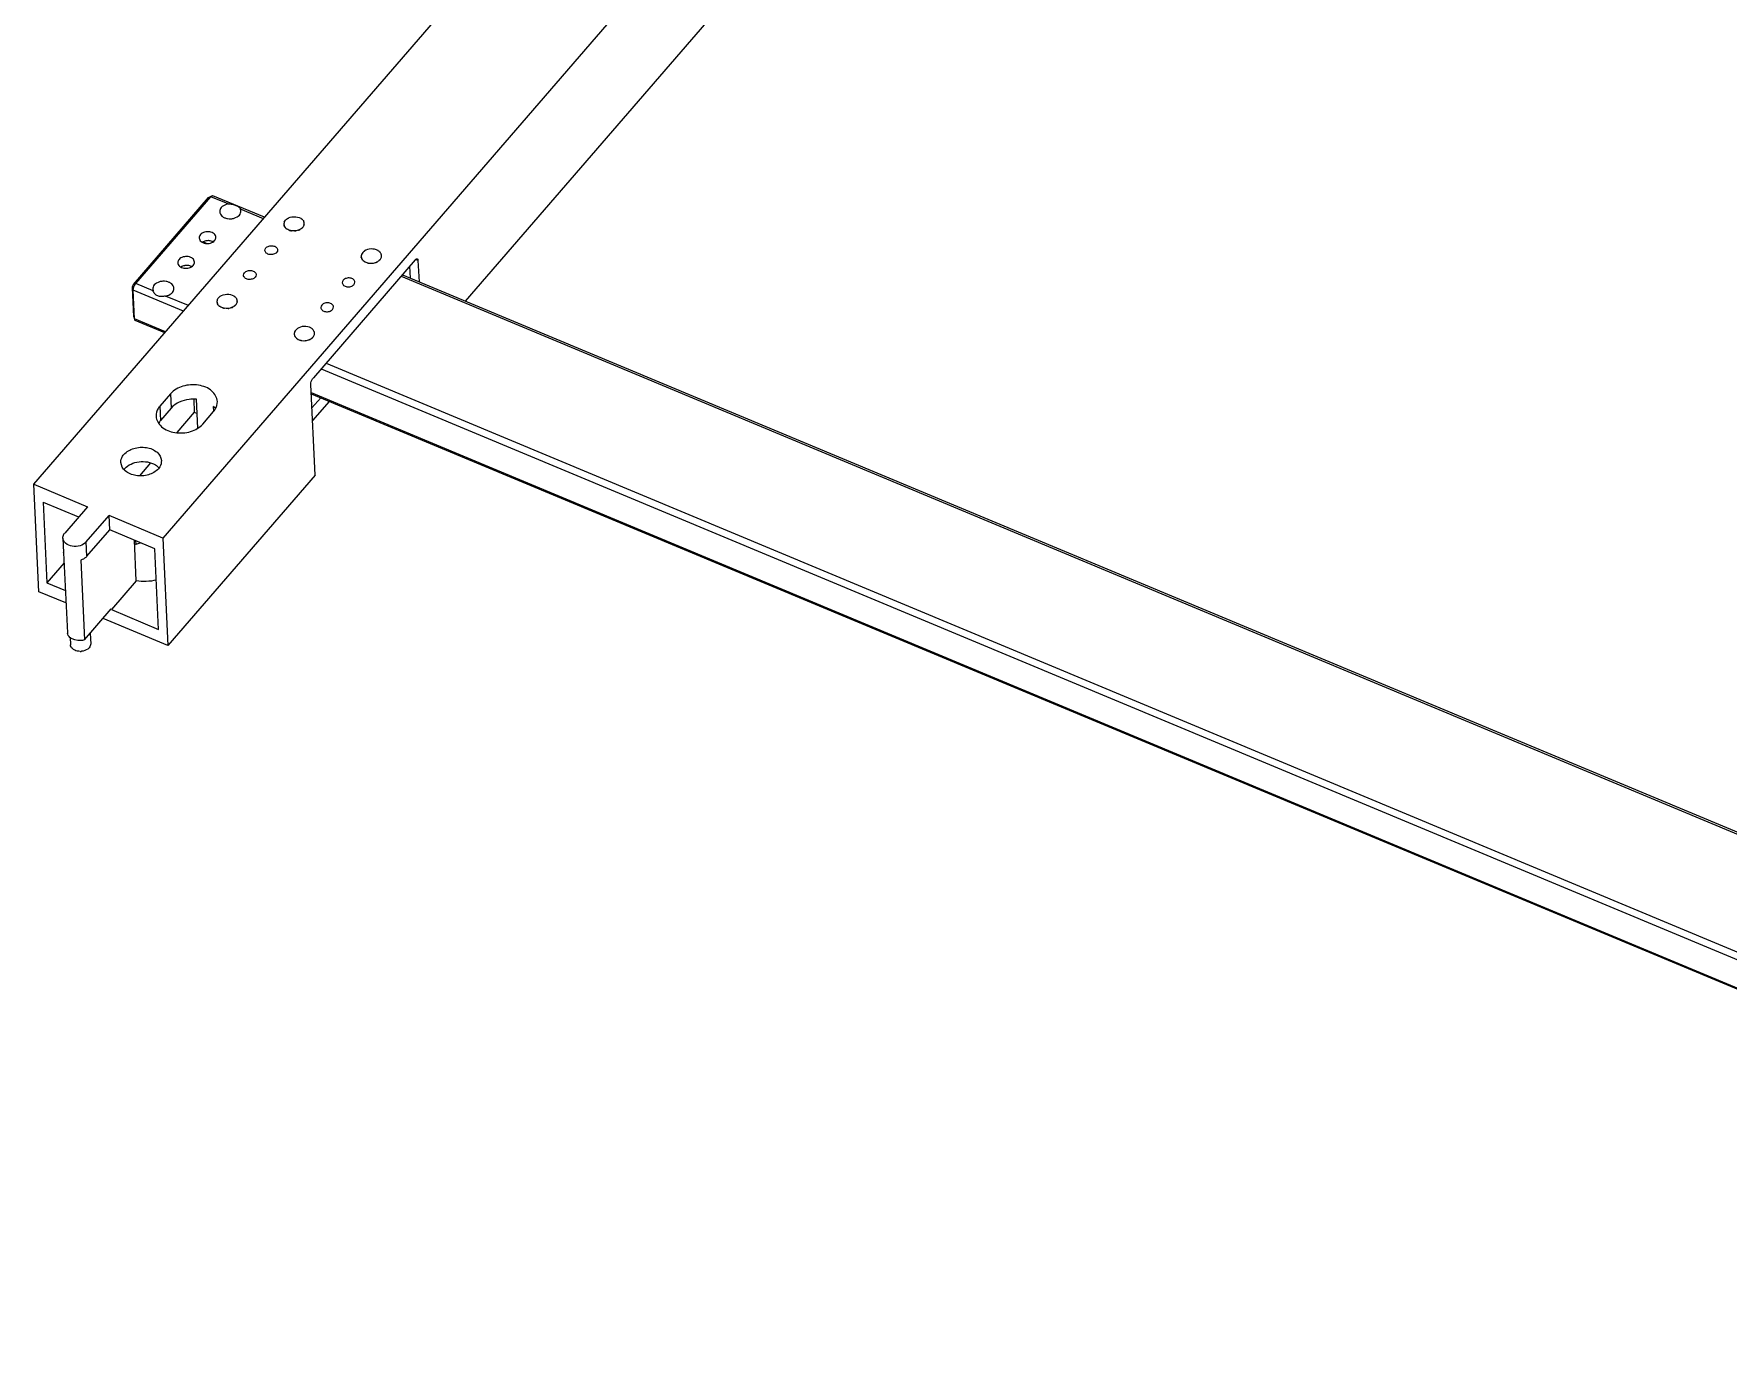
# Model space of a CAD drawing. Header units: millimetres. Extents: x 562 to 17351, y 2396 to 6995.
# Drawn here: x 6132 to 6299.3, y 3020.5 to 3150.4 of the extents above; entities that cross this region are included whole.
import ezdxf

# ---------------------------------------------------------------- set-up
doc = ezdxf.new("R2010")
doc.units = ezdxf.units.MM
doc.layers.add('02___PRT_ALL_AXES', color=7, linetype='Continuous')

msp = doc.modelspace()

# ---------------------------------------------------------------- linework, layer by layer
at = {"color": 7, "linetype": 'Continuous'}
for p, q in [((6132.0294, 3105.9349), (6309.911, 3311.7379)), ((6322.6303, 3306.428), (6144.7487, 3100.6249)), ((6174.6387, 3124.0197), (6296.6804, 3265.2179)), ((6141.8798, 3125.6663), (6149.286, 3134.2351)), ((6142.0835, 3125.7546), (6149.4897, 3134.3234)), ((6149.286, 3134.2351), (6149.4897, 3134.3234)), ((6149.3423, 3134.283), (6149.6022, 3134.4191)), ((6151.1984, 3133.61), (6149.4897, 3134.3234)), ((6154.814, 3132.2959), (6149.699, 3134.4312)), ((6156.6947, 3131.5876), (6156.7193, 3131.5939)), ((6156.72, 3131.5844), (6156.6947, 3131.5876)), ((6156.698, 3131.5562), (6156.7223, 3131.5632)), ((6156.7236, 3131.5538), (6156.698, 3131.5562)), ((6158.7346, 3131.5865), (6158.7089, 3131.5833)), ((6158.7105, 3131.5928), (6158.7346, 3131.5865)), ((6158.739, 3131.618), (6158.7135, 3131.6141)), ((6158.7146, 3131.6236), (6158.739, 3131.618)), ((6158.7415, 3131.6497), (6158.7163, 3131.6449)), ((6158.7167, 3131.6544), (6158.7415, 3131.6497)), ((6158.717, 3131.6852), (6158.7421, 3131.6813)), ((6158.7421, 3131.6813), (6158.7171, 3131.6758)), ((6149.2477, 3129.989), (6149.1339, 3129.9836)), ((6156.7033, 3131.5249), (6156.7271, 3131.5326)), ((6156.729, 3131.5233), (6156.7033, 3131.5249)), ((6156.7105, 3131.4939), (6156.7339, 3131.5023)), ((6156.7363, 3131.4931), (6156.7105, 3131.4939)), ((6156.7197, 3131.4632), (6156.7425, 3131.4723)), ((6156.7455, 3131.4632), (6156.7197, 3131.4632)), ((6156.7307, 3131.4328), (6156.753, 3131.4426)), ((6156.7566, 3131.4336), (6156.7307, 3131.4328)), ((6156.7436, 3131.4029), (6156.7653, 3131.4134)), ((6156.7695, 3131.4044), (6156.7436, 3131.4029)), ((6156.7584, 3131.3734), (6156.7794, 3131.3845)), ((6156.7841, 3131.3758), (6156.7584, 3131.3734)), ((6156.775, 3131.3444), (6156.7954, 3131.3562)), ((6156.8006, 3131.3476), (6156.775, 3131.3444)), ((6156.7934, 3131.3161), (6156.813, 3131.3284)), ((6156.8188, 3131.32), (6156.7934, 3131.3161)), ((6156.9392, 3131.161), (6156.9538, 3131.1764)), ((6156.9625, 3131.1694), (6156.9392, 3131.161)), ((6156.969, 3131.1381), (6156.9827, 3131.154)), ((6156.9918, 3131.1473), (6156.969, 3131.1381)), ((6157.0002, 3131.1163), (6157.0129, 3131.1325)), ((6157.0225, 3131.1261), (6157.0002, 3131.1163)), ((6157.3764, 3130.9592), (6157.3784, 3130.9775)), ((6157.3911, 3130.9746), (6157.3764, 3130.9592)), ((6157.4189, 3130.9503), (6157.4197, 3130.9686)), ((6157.8166, 3130.9316), (6157.8075, 3130.9485)), ((6157.8208, 3130.9498), (6157.8166, 3130.9316)), ((6157.861, 3130.9364), (6157.8508, 3130.953)), ((6157.8641, 3130.9546), (6157.861, 3130.9364)), ((6158.2382, 3131.0387), (6158.2198, 3131.0511)), ((6158.2313, 3131.0562), (6158.2382, 3131.0387)), ((6158.2762, 3131.0562), (6158.257, 3131.068)), ((6158.2682, 3131.0734), (6158.2762, 3131.0562)), ((6158.5455, 3131.2739), (6158.5623, 3131.2603)), ((6158.5868, 3131.2874), (6158.5621, 3131.2921)), ((6158.5692, 3131.3003), (6158.5868, 3131.2874)), ((6149.0808, 3129.7088), (6148.7253, 3129.8572)), ((6164.3263, 3128.4016), (6164.3509, 3128.4079)), ((6164.3516, 3128.3985), (6164.3263, 3128.4016)), ((6164.3296, 3128.3702), (6164.3539, 3128.3772)), ((6164.3552, 3128.3678), (6164.3296, 3128.3702)), ((6164.3349, 3128.339), (6164.3587, 3128.3467)), ((6164.3606, 3128.3373), (6164.3349, 3128.339)), ((6164.3421, 3128.3079), (6164.3655, 3128.3164)), ((6164.3679, 3128.3071), (6164.3421, 3128.3079)), ((6164.3513, 3128.2772), (6164.3741, 3128.2864)), ((6164.3771, 3128.2772), (6164.3513, 3128.2772)), ((6164.3623, 3128.2469), (6164.3846, 3128.2567)), ((6164.3882, 3128.2476), (6164.3623, 3128.2469)), ((6164.3752, 3128.2169), (6164.3969, 3128.2274)), ((6164.4011, 3128.2185), (6164.3752, 3128.2169)), ((6164.39, 3128.1874), (6164.411, 3128.1986)), ((6166.3661, 3128.4005), (6166.3405, 3128.3974)), ((6166.3421, 3128.4068), (6166.3661, 3128.4005)), ((6166.3706, 3128.4321), (6166.3451, 3128.4281)), ((6166.3462, 3128.4376), (6166.3706, 3128.4321)), ((6166.3731, 3128.4637), (6166.3479, 3128.459)), ((6166.3483, 3128.4685), (6166.3731, 3128.4637)), ((6166.3486, 3128.4993), (6166.3736, 3128.4953)), ((6166.3736, 3128.4953), (6166.3487, 3128.4898)), ((6147.1316, 3127.5408), (6147.0179, 3127.5354)), ((6169.6742, 3128.0832), (6159.6229, 3116.4542)), ((6164.4157, 3128.1898), (6164.39, 3128.1874)), ((6164.4066, 3128.1585), (6164.427, 3128.1702)), ((6164.4322, 3128.1616), (6164.4066, 3128.1585)), ((6164.4249, 3128.1301), (6164.4446, 3128.1425)), ((6164.4504, 3128.1341), (6164.4249, 3128.1301)), ((6164.5708, 3127.975), (6164.5854, 3127.9905)), ((6164.5941, 3127.9835), (6164.5708, 3127.975)), ((6164.6005, 3127.9522), (6164.6143, 3127.968)), ((6164.6234, 3127.9613), (6164.6005, 3127.9522)), ((6164.6318, 3127.9303), (6164.6445, 3127.9465)), ((6164.6541, 3127.9401), (6164.6318, 3127.9303)), ((6165.008, 3127.7732), (6165.01, 3127.7915)), ((6165.0226, 3127.7887), (6165.008, 3127.7732)), ((6165.0505, 3127.7644), (6165.0513, 3127.7827)), ((6165.4482, 3127.7457), (6165.4391, 3127.7626)), ((6165.4524, 3127.7638), (6165.4482, 3127.7457)), ((6165.4926, 3127.7504), (6165.4824, 3127.7671)), ((6165.4957, 3127.7687), (6165.4926, 3127.7504)), ((6165.8698, 3127.8527), (6165.8514, 3127.8651)), ((6165.8629, 3127.8702), (6165.8698, 3127.8527)), ((6165.9078, 3127.8703), (6165.8886, 3127.8821)), ((6165.8998, 3127.8875), (6165.9078, 3127.8703)), ((6166.1771, 3128.0879), (6166.1939, 3128.0744)), ((6166.2184, 3128.1014), (6166.1937, 3128.1062)), ((6166.2007, 3128.1144), (6166.2184, 3128.1014)), ((6168.4096, 3126.6201), (6395.2091, 3031.9383)), ((6169.2067, 3126.2873), (6169.1505, 3127.4773)), ((6169.9554, 3128.0356), (6169.699, 3128.1427)), ((6169.9554, 3128.0356), (6170.0547, 3125.9333)), ((6141.8895, 3122.5079), (6141.7559, 3125.3365)), ((6141.7559, 3125.3365), (6141.8357, 3125.095)), ((6141.9692, 3122.2664), (6141.8357, 3125.095)), ((6146.7991, 3123.0229), (6141.8357, 3125.095)), ((6141.8798, 3125.6663), (6142.0835, 3125.7546)), ((6143.7922, 3125.0413), (6142.0835, 3125.7546)), ((6150.082, 3123.9369), (6150.1066, 3123.9432)), ((6150.1073, 3123.9337), (6150.082, 3123.9369)), ((6150.0853, 3123.9055), (6150.1096, 3123.9125)), ((6150.1109, 3123.9031), (6150.0853, 3123.9055)), ((6150.0906, 3123.8742), (6150.1144, 3123.882)), ((6150.1163, 3123.8726), (6150.0906, 3123.8742)), ((6150.0978, 3123.8432), (6150.1212, 3123.8517)), ((6150.1236, 3123.8424), (6150.0978, 3123.8432)), ((6150.107, 3123.8125), (6150.1298, 3123.8217)), ((6150.1328, 3123.8125), (6150.107, 3123.8125)), ((6150.118, 3123.7821), (6150.1403, 3123.792)), ((6150.1439, 3123.7829), (6150.118, 3123.7821)), ((6150.1309, 3123.7522), (6150.1526, 3123.7627)), ((6150.1568, 3123.7538), (6150.1309, 3123.7522)), ((6150.1457, 3123.7227), (6150.1667, 3123.7339)), ((6150.1714, 3123.7251), (6150.1457, 3123.7227)), ((6150.1623, 3123.6938), (6150.1827, 3123.7055)), ((6150.1879, 3123.6969), (6150.1623, 3123.6938)), ((6150.1807, 3123.6654), (6150.2003, 3123.6778)), ((6150.2061, 3123.6693), (6150.1807, 3123.6654)), ((6150.3265, 3123.5103), (6150.3411, 3123.5258)), ((6150.3498, 3123.5188), (6150.3265, 3123.5103)), ((6150.3563, 3123.4875), (6150.37, 3123.5033)), ((6150.3791, 3123.4966), (6150.3563, 3123.4875)), ((6150.3875, 3123.4656), (6150.4002, 3123.4818)), ((6150.4098, 3123.4754), (6150.3875, 3123.4656)), ((6150.7637, 3123.3085), (6150.7657, 3123.3268)), ((6150.7784, 3123.324), (6150.7637, 3123.3085)), ((6150.8062, 3123.2997), (6150.807, 3123.318)), ((6151.2039, 3123.2809), (6151.1948, 3123.2979)), ((6151.2081, 3123.2991), (6151.2039, 3123.2809)), ((6151.2483, 3123.2857), (6151.2381, 3123.3023)), ((6151.2514, 3123.304), (6151.2483, 3123.2857)), ((6151.6255, 3123.388), (6151.6071, 3123.4004)), ((6151.6186, 3123.4055), (6151.6255, 3123.388)), ((6151.6635, 3123.4056), (6151.6443, 3123.4173)), ((6151.6555, 3123.4228), (6151.6635, 3123.4056)), ((6151.9328, 3123.6232), (6151.9496, 3123.6097)), ((6151.9741, 3123.6367), (6151.9494, 3123.6415)), ((6151.9565, 3123.6497), (6151.9741, 3123.6367)), ((6152.1219, 3123.9358), (6152.0962, 3123.9327)), ((6152.0978, 3123.9421), (6152.1219, 3123.9358)), ((6152.1263, 3123.9674), (6152.1008, 3123.9634)), ((6152.1019, 3123.9729), (6152.1263, 3123.9674)), ((6152.1288, 3123.999), (6152.1036, 3123.9943)), ((6152.104, 3124.0037), (6152.1288, 3123.999)), ((6152.1043, 3124.0346), (6152.1294, 3124.0306)), ((6152.1294, 3124.0306), (6152.1044, 3124.0251)), ((6141.8895, 3122.5079), (6141.9692, 3122.2664)), ((6141.8957, 3122.4689), (6141.8895, 3122.5079)), ((6141.8957, 3122.4689), (6141.9816, 3122.1883)), ((6141.9816, 3122.1883), (6141.9692, 3122.2664)), ((6145.0379, 3120.9853), (6141.9692, 3122.2664)), ((6144.9583, 3120.8932), (6142.0411, 3122.111)), ((6157.7136, 3120.751), (6157.7382, 3120.7572)), ((6157.7389, 3120.7478), (6157.7136, 3120.751)), ((6157.7169, 3120.7195), (6157.7412, 3120.7265)), ((6157.7425, 3120.7171), (6157.7169, 3120.7195)), ((6157.7222, 3120.6883), (6157.746, 3120.696)), ((6157.7479, 3120.6867), (6157.7222, 3120.6883)), ((6157.7294, 3120.6573), (6157.7528, 3120.6657)), ((6157.7552, 3120.6565), (6157.7294, 3120.6573)), ((6157.7386, 3120.6266), (6157.7614, 3120.6357)), ((6157.7644, 3120.6265), (6157.7386, 3120.6266)), ((6157.7496, 3120.5962), (6157.7719, 3120.606)), ((6157.7755, 3120.597), (6157.7496, 3120.5962)), ((6157.7625, 3120.5662), (6157.7842, 3120.5767)), ((6157.7884, 3120.5678), (6157.7625, 3120.5662)), ((6157.7773, 3120.5368), (6157.7983, 3120.5479)), ((6157.803, 3120.5391), (6157.7773, 3120.5368)), ((6157.7939, 3120.5078), (6157.8143, 3120.5196)), ((6157.8195, 3120.511), (6157.7939, 3120.5078)), ((6157.8122, 3120.4794), (6157.8319, 3120.4918)), ((6157.8377, 3120.4834), (6157.8122, 3120.4794)), ((6157.9581, 3120.3244), (6157.9727, 3120.3398)), ((6157.9814, 3120.3328), (6157.9581, 3120.3244)), ((6157.9878, 3120.3015), (6158.0016, 3120.3174)), ((6158.0107, 3120.3107), (6157.9878, 3120.3015)), ((6158.0191, 3120.2796), (6158.0318, 3120.2959)), ((6158.0414, 3120.2895), (6158.0191, 3120.2796)), ((6158.3953, 3120.1226), (6158.3973, 3120.1409)), ((6158.4099, 3120.138), (6158.3953, 3120.1226)), ((6158.4378, 3120.1137), (6158.4386, 3120.132)), ((6158.8355, 3120.095), (6158.8264, 3120.1119)), ((6158.8397, 3120.1131), (6158.8355, 3120.095)), ((6158.8799, 3120.0998), (6158.8697, 3120.1164)), ((6158.883, 3120.118), (6158.8799, 3120.0998)), ((6159.2571, 3120.2021), (6159.2387, 3120.2144)), ((6159.2502, 3120.2195), (6159.2571, 3120.2021)), ((6159.2951, 3120.2196), (6159.2759, 3120.2314)), ((6159.2871, 3120.2368), (6159.2951, 3120.2196)), ((6159.5644, 3120.4372), (6159.5812, 3120.4237)), ((6159.6057, 3120.4507), (6159.581, 3120.4555)), ((6159.588, 3120.4637), (6159.6057, 3120.4507)), ((6159.7534, 3120.7499), (6159.7278, 3120.7467)), ((6159.7294, 3120.7561), (6159.7534, 3120.7499)), ((6159.7579, 3120.7814), (6159.7324, 3120.7775)), ((6159.7335, 3120.7869), (6159.7579, 3120.7814)), ((6159.7604, 3120.813), (6159.7352, 3120.8083)), ((6159.7356, 3120.8178), (6159.7604, 3120.813)), ((6159.7359, 3120.8486), (6159.7609, 3120.8446)), ((6159.7609, 3120.8446), (6159.736, 3120.8392)), ((6160.3947, 3117.3472), (6387.1942, 3022.6653)), ((6145.5269, 3114.8758), (6144.4689, 3113.6517)), ((6145.5269, 3114.8758), (6145.5937, 3113.4615)), ((6159.7975, 3106.849), (6159.3751, 3115.7946)), ((6159.4134, 3114.984), (6385.433, 3020.6277)), ((6159.4194, 3114.8561), (6385.3534, 3020.5356)), ((6144.4689, 3113.6517), (6144.5357, 3112.2374)), ((6145.5937, 3113.4615), (6144.5357, 3112.2374)), ((6147.8074, 3114.3201), (6147.8677, 3113.0424)), ((6148.2125, 3111.4798), (6148.0778, 3114.3329)), ((6149.7957, 3113.1575), (6149.7737, 3113.6249)), ((6160.3502, 3114.4675), (6159.485, 3113.4665)), ((6161.1792, 3114.1214), (6159.5435, 3112.229)), ((6147.8677, 3113.0424), (6146.1411, 3111.0448)), ((6147.8677, 3113.0424), (6148.1441, 3112.927)), ((6148.7087, 3111.8817), (6149.7667, 3113.1058)), ((6143.5472, 3108.0438), (6142.4507, 3106.7751)), ((6159.7975, 3106.849), (6145.2496, 3090.0175)), ((6132.5303, 3095.3274), (6132.0294, 3105.9349)), ((6132.0294, 3105.9349), (6137.3291, 3103.7224)), ((6132.9441, 3104.1665), (6133.3198, 3096.211)), ((6132.9441, 3104.1665), (6136.4485, 3102.7036)), ((6137.3291, 3103.7224), (6135.0808, 3101.1212)), ((6137.2006, 3100.2362), (6139.449, 3102.8374)), ((6139.5157, 3101.4231), (6139.449, 3102.8374)), ((6144.7487, 3100.6249), (6139.449, 3102.8374)), ((6134.8921, 3100.6197), (6134.9589, 3099.2054)), ((6137.2674, 3098.8218), (6137.2006, 3100.2362)), ((6137.2674, 3098.8218), (6139.5157, 3101.4231)), ((6143.9675, 3099.5646), (6139.5157, 3101.4231)), ((6142.1372, 3096.3995), (6141.9479, 3100.4077)), ((6142.1158, 3100.0211), (6142.1006, 3100.344)), ((6144.7487, 3100.6249), (6145.2496, 3090.0175)), ((6135.0097, 3098.1661), (6133.3198, 3096.211)), ((6134.9628, 3099.1593), (6134.9591, 3099.2054)), ((6144.3432, 3091.609), (6143.9675, 3099.5646)), ((6136.6095, 3089.4349), (6136.6026, 3089.4349)), ((6136.7335, 3089.4407), (6136.7404, 3089.4414))]:
    msp.add_line(p, q, dxfattribs=at)
for centre, radius, start, end in [((6157.2171, 3131.6266), 0.4989, 182.70362, 183.760881), ((6157.2184, 3131.6267), 0.5002, 184.849196, 187.296388), ((6157.2226, 3131.6273), 0.5044, 188.380926, 190.814669), ((6158.1824, 3131.6796), 0.5352, 343.94598, 346.285308), ((6158.195, 3131.6766), 0.5223, 347.333109, 349.710848), ((6158.2026, 3131.6753), 0.5146, 350.776377, 351.247005), ((6158.2056, 3131.6748), 0.5116, 351.245677, 353.184089), ((6158.2122, 3131.6741), 0.5049, 354.25872, 356.690713), ((6158.2183, 3131.6739), 0.4988, 1.309148, 2.703581), ((6158.2166, 3131.6738), 0.5005, 357.774659, 0.220964), ((6149.2451, 3128.8291), 1.1598, 95.497787, 95.820746), ((6149.2458, 3128.8247), 1.1643, 89.354006, 89.910371), ((6157.2294, 3131.6287), 0.5114, 191.891196, 194.302671), ((6157.2389, 3131.6312), 0.5212, 195.367379, 197.748415), ((6157.2509, 3131.6352), 0.5339, 198.797839, 201.141111), ((6157.2653, 3131.6409), 0.5493, 202.172201, 204.471382), ((6157.2793, 3131.6474), 0.5648, 205.478621, 206.842434), ((6157.2853, 3131.6504), 0.5715, 206.841563, 207.727753), ((6157.3001, 3131.6585), 0.5883, 208.718596, 210.914987), ((6157.3201, 3131.6707), 0.6118, 211.877603, 214.017516), ((6157.3415, 3131.6854), 0.6377, 214.954464, 217.035923), ((6157.459, 3131.797), 0.8002, 229.058971, 230.848159), ((6157.4827, 3131.8264), 0.8379, 231.629795, 233.36487), ((6157.5057, 3131.8578), 0.8768, 234.122975, 235.806327), ((6157.5278, 3131.8909), 0.9167, 236.542024, 238.176266), ((6157.5489, 3131.9253), 0.9571, 238.890759, 240.478659), ((6157.5688, 3131.9609), 0.9978, 241.173206, 242.717627), ((6157.6445, 3132.1409), 1.1934, 251.737729, 253.108402), ((6157.6545, 3132.1745), 1.2285, 253.710385, 255.054843), ((6157.6629, 3132.2064), 1.2614, 255.645804, 256.966769), ((6157.6696, 3132.2361), 1.2918, 257.547902, 258.848035), ((6157.6748, 3132.2632), 1.3195, 259.420508, 260.702407), ((6157.6843, 3132.3572), 1.414, 273.773578, 274.997674), ((6157.6847, 3132.3529), 1.4098, 275.541558, 276.029774), ((6157.685, 3132.3503), 1.4071, 276.029682, 276.768982), ((6157.6861, 3132.3416), 1.3983, 277.314312, 278.54755), ((6157.6882, 3132.3281), 1.3846, 279.09621, 280.337567), ((6157.73, 3132.1812), 1.2317, 290.168765, 291.510869), ((6157.7429, 3132.1488), 1.1968, 292.111749, 293.479806), ((6157.7567, 3132.1174), 1.1625, 294.093703, 295.225134), ((6157.7623, 3132.1056), 1.1495, 295.226758, 295.492137), ((6157.7744, 3132.0808), 1.1218, 296.115976, 297.544323), ((6157.7928, 3132.0459), 1.0825, 298.185343, 299.648132), ((6157.8129, 3132.0111), 1.0423, 300.305082, 301.805227), ((6157.8345, 3131.9767), 1.0017, 302.479407, 304.019838), ((6157.9067, 3131.8797), 0.8806, 309.372053, 311.050611), ((6157.9326, 3131.8504), 0.8416, 311.806532, 313.536572), ((6157.9588, 3131.8232), 0.8037, 314.315921, 316.099859), ((6157.9792, 3131.8037), 0.7755, 316.907988, 317.516961), ((6157.9883, 3131.7954), 0.7632, 317.515325, 318.746385), ((6158.0115, 3131.7754), 0.7325, 319.572726, 321.470426), ((6158.0374, 3131.7551), 0.6997, 322.325536, 324.282221), ((6164.8487, 3128.4406), 0.4989, 182.70362, 183.760881), ((6164.85, 3128.4407), 0.5002, 184.849196, 187.296388), ((6164.8541, 3128.4413), 0.5044, 188.380926, 190.814669), ((6164.861, 3128.4427), 0.5114, 191.891196, 194.302671), ((6164.8705, 3128.4453), 0.5212, 195.367379, 197.748415), ((6164.8825, 3128.4492), 0.5339, 198.797839, 201.141111), ((6164.8969, 3128.4549), 0.5493, 202.172201, 204.471382), ((6164.9109, 3128.4614), 0.5647, 205.478606, 206.836117), ((6164.9169, 3128.4645), 0.5715, 206.83527, 207.727763), ((6165.814, 3128.4936), 0.5352, 343.94598, 346.285308), ((6165.8266, 3128.4907), 0.5223, 347.333109, 349.710848), ((6165.8341, 3128.4893), 0.5146, 350.776383, 351.229837), ((6165.8372, 3128.4889), 0.5116, 351.228476, 353.184059), ((6165.8438, 3128.4881), 0.5049, 354.25872, 356.690713), ((6165.8499, 3128.4879), 0.4988, 1.309148, 2.703581), ((6165.8482, 3128.4879), 0.5005, 357.774659, 0.220964), ((6147.129, 3126.3809), 1.1598, 95.497787, 95.820746), ((6147.1298, 3126.3765), 1.1643, 89.354006, 89.910371), ((6164.9317, 3128.4725), 0.5883, 208.718596, 210.914987), ((6164.9517, 3128.4847), 0.6118, 211.877603, 214.017516), ((6164.9731, 3128.4994), 0.6377, 214.954464, 217.035923), ((6165.0906, 3128.611), 0.8002, 229.058971, 230.848159), ((6165.1143, 3128.6404), 0.8379, 231.629795, 233.36487), ((6165.1373, 3128.6718), 0.8768, 234.122975, 235.806327), ((6165.1594, 3128.7049), 0.9167, 236.542024, 238.176266), ((6165.1805, 3128.7394), 0.9571, 238.890759, 240.478659), ((6165.2004, 3128.7749), 0.9978, 241.173206, 242.717627), ((6165.2761, 3128.955), 1.1934, 251.737729, 253.108402), ((6165.2861, 3128.9886), 1.2285, 253.710385, 255.054843), ((6165.2945, 3129.0204), 1.2614, 255.645804, 256.966769), ((6165.3012, 3129.0501), 1.2918, 257.547902, 258.848035), ((6165.3064, 3129.0773), 1.3195, 259.420508, 260.702407), ((6165.3159, 3129.1712), 1.414, 273.773578, 274.997674), ((6165.3163, 3129.167), 1.4098, 275.541558, 276.026988), ((6165.3166, 3129.1643), 1.4071, 276.026894, 276.76898), ((6165.3177, 3129.1556), 1.3983, 277.314312, 278.54755), ((6165.3198, 3129.1421), 1.3846, 279.09621, 280.337567), ((6165.3615, 3128.9952), 1.2317, 290.168765, 291.510869), ((6165.3745, 3128.9628), 1.1968, 292.111749, 293.479806), ((6165.3883, 3128.9315), 1.1626, 294.093718, 295.220094), ((6165.3938, 3128.9197), 1.1495, 295.2217, 295.492133), ((6165.406, 3128.8948), 1.1218, 296.115976, 297.544323), ((6165.4244, 3128.86), 1.0825, 298.185343, 299.648132), ((6165.4445, 3128.8252), 1.0423, 300.305082, 301.805227), ((6165.4661, 3128.7908), 1.0017, 302.479407, 304.019838), ((6165.5383, 3128.6937), 0.8806, 309.372053, 311.050611), ((6165.5641, 3128.6645), 0.8416, 311.806532, 313.536572), ((6165.5904, 3128.6372), 0.8037, 314.315921, 316.099859), ((6165.6108, 3128.6177), 0.7755, 316.907988, 317.516961), ((6165.6199, 3128.6094), 0.7632, 317.515325, 318.746385), ((6165.6431, 3128.5894), 0.7325, 319.572726, 321.470426), ((6165.669, 3128.5691), 0.6997, 322.325536, 324.282221), ((6150.6044, 3123.9759), 0.4989, 182.70362, 183.760881), ((6150.6057, 3123.976), 0.5002, 184.849196, 187.296388), ((6150.6099, 3123.9766), 0.5044, 188.380926, 190.814669), ((6150.6167, 3123.978), 0.5114, 191.891196, 194.302671), ((6150.6262, 3123.9805), 0.5212, 195.367379, 197.748415), ((6150.6382, 3123.9845), 0.5339, 198.797839, 201.141111), ((6150.6526, 3123.9902), 0.5493, 202.172201, 204.471382), ((6150.6666, 3123.9967), 0.5648, 205.478621, 206.842434), ((6150.6726, 3123.9998), 0.5715, 206.841563, 207.727753), ((6150.6874, 3124.0078), 0.5883, 208.718596, 210.914987), ((6150.7074, 3124.02), 0.6118, 211.877603, 214.017516), ((6150.7288, 3124.0347), 0.6377, 214.954464, 217.035923), ((6150.8463, 3124.1463), 0.8002, 229.058971, 230.848159), ((6150.87, 3124.1757), 0.8379, 231.629795, 233.36487), ((6150.893, 3124.2071), 0.8768, 234.122975, 235.806327), ((6150.9151, 3124.2402), 0.9167, 236.542024, 238.176266), ((6150.9362, 3124.2747), 0.9571, 238.890759, 240.478659), ((6150.9561, 3124.3102), 0.9978, 241.173206, 242.717627), ((6151.0318, 3124.4903), 1.1934, 251.737729, 253.108402), ((6151.0418, 3124.5239), 1.2285, 253.710385, 255.054843), ((6151.0502, 3124.5557), 1.2614, 255.645804, 256.966769), ((6151.0569, 3124.5854), 1.2918, 257.547902, 258.848035), ((6151.0621, 3124.6126), 1.3195, 259.420508, 260.702407), ((6151.0716, 3124.7065), 1.414, 273.773578, 274.997674), ((6151.072, 3124.7023), 1.4098, 275.541558, 276.029774), ((6151.0723, 3124.6996), 1.4071, 276.029682, 276.768982), ((6151.0734, 3124.6909), 1.3983, 277.314312, 278.54755), ((6151.0755, 3124.6774), 1.3846, 279.09621, 280.337567), ((6151.1173, 3124.5305), 1.2317, 290.168765, 291.510869), ((6151.1302, 3124.4981), 1.1968, 292.111749, 293.479806), ((6151.144, 3124.4667), 1.1625, 294.093703, 295.225134), ((6151.1496, 3124.4549), 1.1495, 295.226758, 295.492137), ((6151.1617, 3124.4301), 1.1218, 296.115976, 297.544323), ((6151.1801, 3124.3953), 1.0825, 298.185343, 299.648132), ((6151.2002, 3124.3605), 1.0423, 300.305082, 301.805227), ((6151.2218, 3124.3261), 1.0017, 302.479407, 304.019838), ((6151.294, 3124.229), 0.8806, 309.372053, 311.050611), ((6151.3199, 3124.1998), 0.8416, 311.806532, 313.536572), ((6151.3461, 3124.1725), 0.8037, 314.315921, 316.099859), ((6151.3665, 3124.153), 0.7755, 316.907988, 317.516961), ((6151.3756, 3124.1447), 0.7632, 317.515325, 318.746385), ((6151.3988, 3124.1247), 0.7325, 319.572726, 321.470426), ((6151.4247, 3124.1044), 0.6997, 322.325536, 324.282221), ((6151.5697, 3124.0289), 0.5352, 343.94598, 346.285308), ((6151.5823, 3124.0259), 0.5223, 347.333109, 349.710848), ((6151.5899, 3124.0246), 0.5146, 350.776377, 351.247005), ((6151.5929, 3124.0241), 0.5116, 351.245677, 353.184089), ((6151.5995, 3124.0234), 0.5049, 354.25872, 356.690713), ((6151.6056, 3124.0232), 0.4988, 1.309148, 2.703581), ((6151.6039, 3124.0232), 0.5005, 357.774659, 0.220964), ((6158.236, 3120.7899), 0.4989, 182.70362, 183.760881), ((6158.2373, 3120.7901), 0.5002, 184.849196, 187.296388), ((6158.2414, 3120.7907), 0.5044, 188.380926, 190.814669), ((6158.2483, 3120.792), 0.5114, 191.891196, 194.302671), ((6158.2578, 3120.7946), 0.5212, 195.367379, 197.748415), ((6158.2698, 3120.7986), 0.5339, 198.797839, 201.141111), ((6158.2842, 3120.8043), 0.5493, 202.172201, 204.471382), ((6158.2982, 3120.8108), 0.5647, 205.478606, 206.836117), ((6158.3042, 3120.8138), 0.5715, 206.83527, 207.727763), ((6158.319, 3120.8218), 0.5883, 208.718596, 210.914987), ((6158.339, 3120.834), 0.6118, 211.877603, 214.017516), ((6158.3604, 3120.8487), 0.6377, 214.954464, 217.035923), ((6158.4779, 3120.9603), 0.8002, 229.058971, 230.848159), ((6158.5016, 3120.9898), 0.8379, 231.629795, 233.36487), ((6158.5246, 3121.0211), 0.8768, 234.122975, 235.806327), ((6158.5467, 3121.0542), 0.9167, 236.542024, 238.176266), ((6158.5678, 3121.0887), 0.9571, 238.890759, 240.478659), ((6158.5877, 3121.1242), 0.9978, 241.173206, 242.717627), ((6158.6634, 3121.3043), 1.1934, 251.737729, 253.108402), ((6158.6734, 3121.3379), 1.2285, 253.710385, 255.054843), ((6158.6818, 3121.3697), 1.2614, 255.645804, 256.966769), ((6158.6885, 3121.3994), 1.2918, 257.547902, 258.848035), ((6158.6937, 3121.4266), 1.3195, 259.420508, 260.702407), ((6158.7032, 3121.5206), 1.414, 273.773578, 274.997674), ((6158.7036, 3121.5163), 1.4098, 275.541558, 276.026988), ((6158.7039, 3121.5136), 1.4071, 276.026894, 276.76898), ((6158.705, 3121.505), 1.3983, 277.314312, 278.54755), ((6158.7071, 3121.4914), 1.3846, 279.09621, 280.337567), ((6158.7488, 3121.3445), 1.2317, 290.168765, 291.510869), ((6158.7618, 3121.3122), 1.1968, 292.111749, 293.479806), ((6158.7756, 3121.2808), 1.1626, 294.093718, 295.220094), ((6158.7811, 3121.269), 1.1495, 295.2217, 295.492133), ((6158.7933, 3121.2441), 1.1218, 296.115976, 297.544323), ((6158.8117, 3121.2093), 1.0825, 298.185343, 299.648132), ((6158.8318, 3121.1745), 1.0423, 300.305082, 301.805227), ((6158.8534, 3121.1401), 1.0017, 302.479407, 304.019838), ((6158.9256, 3121.0431), 0.8806, 309.372053, 311.050611), ((6158.9514, 3121.0138), 0.8416, 311.806532, 313.536572), ((6158.9777, 3120.9866), 0.8037, 314.315921, 316.099859), ((6158.9981, 3120.9671), 0.7755, 316.907988, 317.516961), ((6159.0072, 3120.9587), 0.7632, 317.515325, 318.746385), ((6159.0304, 3120.9387), 0.7325, 319.572726, 321.470426), ((6159.0563, 3120.9185), 0.6997, 322.325536, 324.282221), ((6159.2013, 3120.843), 0.5352, 343.94598, 346.285308), ((6159.2139, 3120.84), 0.5223, 347.333109, 349.710848), ((6159.2214, 3120.8386), 0.5146, 350.776383, 351.229837), ((6159.2245, 3120.8382), 0.5116, 351.228476, 353.184059), ((6159.2311, 3120.8375), 0.5049, 354.25872, 356.690713), ((6159.2372, 3120.8372), 0.4988, 1.309148, 2.703581), ((6159.2355, 3120.8372), 0.5005, 357.774659, 0.220964), ((6143.1719, 3095.5239), 4.6196, 103.214997, 105.194166), ((6141.3792, 3103.17), 3.2339, 283.166965, 291.11648), ((6136.6055, 3090.8573), 1.4223, 269.880493, 271.657387), ((6136.606, 3090.8455), 1.4105, 271.65223, 275.467557)]:
    msp.add_arc(centre, radius, start, end, dxfattribs=at)
for points, knots in [([(6149.286, 3134.2351), (6149.2906, 3134.2404), (6149.3074, 3134.2585), (6149.3266, 3134.2748), (6149.3423, 3134.283)], [0, 0, 0, 0, 0.28425952, 1, 1, 1, 1]), ([(6149.4897, 3134.3234), (6149.4989, 3134.334), (6149.5323, 3134.3702), (6149.5709, 3134.4027), (6149.6022, 3134.4191)], [0, 0, 0, 0, 0.28454662, 1, 1, 1, 1]), ([(6149.6022, 3134.4191), (6149.6108, 3134.4237), (6149.6407, 3134.4372), (6149.6775, 3134.4402), (6149.699, 3134.4312)], [0, 0, 0, 0, 0.29390577, 1, 1, 1, 1]), ([(6149.1274, 3129.983), (6149.085, 3129.9787), (6148.9235, 3129.9532), (6148.7663, 3129.892), (6148.6655, 3129.8252)], [0, 0, 0, 0, 0.26059901, 1, 1, 1, 1]), ([(6149.7299, 3129.8749), (6149.6957, 3129.8932), (6149.5472, 3129.9598), (6149.3826, 3129.9875), (6149.259, 3129.9889)], [0, 0, 0, 0, 0.2386502, 1, 1, 1, 1]), ([(6169.6742, 3128.0832), (6169.692, 3128.1038), (6169.7447, 3128.1592), (6169.8344, 3128.2116), (6169.8836, 3128.1911)], [0, 0, 0, 0, 0.33790844, 1, 1, 1, 1]), ([(6147.0114, 3127.5348), (6146.969, 3127.5304), (6146.8075, 3127.505), (6146.6503, 3127.4438), (6146.5495, 3127.377)], [0, 0, 0, 0, 0.26059901, 1, 1, 1, 1]), ([(6147.6138, 3127.4267), (6147.5796, 3127.445), (6147.4312, 3127.5116), (6147.2665, 3127.5393), (6147.1429, 3127.5407)], [0, 0, 0, 0, 0.2386502, 1, 1, 1, 1]), ([(6169.8836, 3128.1911), (6169.9201, 3128.1758), (6169.949, 3128.1108), (6169.9545, 3128.0544), (6169.9554, 3128.0356)], [0, 0, 0, 0, 0.67779389, 1, 1, 1, 1]), ([(6141.7559, 3125.3365), (6141.7547, 3125.363), (6141.7613, 3125.4213), (6141.7952, 3125.5356), (6141.8397, 3125.6199), (6141.8798, 3125.6663)], [0, 0, 0, 0, 0.22246096, 0.48559547, 1, 1, 1, 1]), ([(6141.8357, 3125.095), (6141.8331, 3125.148), (6141.8464, 3125.2644), (6141.8976, 3125.4382), (6141.9761, 3125.6074), (6142.0452, 3125.7104), (6142.0835, 3125.7546)], [0, 0, 0, 0, 0.2220414, 0.48469536, 0.75548733, 1, 1, 1, 1]), ([(6142.0411, 3122.111), (6142.0272, 3122.1168), (6142.0004, 3122.1395), (6141.987, 3122.1708), (6141.9816, 3122.1883)], [0, 0, 0, 0, 0.4510447, 1, 1, 1, 1]), ([(6150.144, 3114.1088), (6150.1258, 3114.495), (6149.6193, 3115.3274), (6148.2588, 3115.8223), (6146.7592, 3115.7417), (6145.8346, 3115.2318), (6145.5269, 3114.8758)], [0, 0, 0, 0, 0.20830594, 0.46519412, 0.74654448, 1, 1, 1, 1]), ([(6159.3751, 3115.7946), (6159.3726, 3115.8475), (6159.4009, 3116.0845), (6159.5023, 3116.3147), (6159.6229, 3116.4542)], [0, 0, 0, 0, 0.22338084, 1, 1, 1, 1]), ([(6144.4689, 3113.6517), (6144.4056, 3113.5785), (6144.1898, 3113.2881), (6144.0791, 3112.9137), (6144.0916, 3112.6488)], [0, 0, 0, 0, 0.2673484, 1, 1, 1, 1]), ([(6148.0778, 3114.3329), (6147.8379, 3114.3522), (6146.9484, 3114.3346), (6146.0207, 3113.9555), (6145.5937, 3113.4615)], [0, 0, 0, 0, 0.26925521, 1, 1, 1, 1]), ([(6149.7667, 3113.1058), (6149.83, 3113.1791), (6150.0457, 3113.4695), (6150.1565, 3113.8438), (6150.144, 3114.1088)], [0, 0, 0, 0, 0.2673484, 1, 1, 1, 1]), ([(6144.0916, 3112.6488), (6144.1097, 3112.2625), (6144.6163, 3111.4302), (6145.9768, 3110.9352), (6147.4764, 3111.0158), (6148.401, 3111.5258), (6148.7087, 3111.8817)], [0, 0, 0, 0, 0.20830594, 0.46519412, 0.74654448, 1, 1, 1, 1]), ([(6134.8921, 3100.6197), (6134.8858, 3100.7522), (6134.9414, 3100.9393), (6135.0491, 3101.0846), (6135.0808, 3101.1212)], [0, 0, 0, 0, 0.73291309, 1, 1, 1, 1]), ([(6137.2006, 3100.2362), (6137.0468, 3100.0582), (6136.5845, 3099.8032), (6135.8347, 3099.7629), (6135.1544, 3100.0104), (6134.9012, 3100.4266), (6134.8921, 3100.6197)], [0, 0, 0, 0, 0.2534789, 0.53480631, 0.7917086, 1, 1, 1, 1]), ([(6137.2674, 3098.8218), (6137.231, 3098.7797), (6137.0583, 3098.6127), (6136.8348, 3098.5037), (6136.6587, 3098.4513)], [0, 0, 0, 0, 0.23246332, 1, 1, 1, 1]), ([(6136.3113, 3089.4665), (6136.1378, 3089.5048), (6135.8239, 3089.6352), (6135.6463, 3089.9493), (6135.6394, 3090.0948)], [0, 0, 0, 0, 0.54954575, 1, 1, 1, 1]), ([(6137.4862, 3089.788), (6137.4446, 3089.7398), (6137.2358, 3089.5532), (6136.9537, 3089.4619), (6136.7404, 3089.4414)], [0, 0, 0, 0, 0.22894773, 1, 1, 1, 1])]:
    msp.add_open_spline(points, degree=3, knots=knots, dxfattribs=at)
for points in [[(6149.9557, 3113.409), (6149.9014, 3113.4859), (6149.84, 3113.5581), (6149.7737, 3113.6249)], [(6144.5357, 3112.2374), (6144.4562, 3112.1454), (6144.3854, 3112.045), (6144.3274, 3111.9382)], [(6144.1136, 3096.472), (6143.4735, 3096.3144), (6142.7871, 3096.2887), (6142.1372, 3096.3995)], [(6137.6372, 3090.1891), (6137.644, 3090.0464), (6137.5796, 3089.896), (6137.4862, 3089.788)], [(6136.6026, 3089.435), (6136.5049, 3089.4352), (6136.4066, 3089.4454), (6136.3113, 3089.4665)]]:
    msp.add_open_spline(points, degree=3, dxfattribs=at)
at = {"layer": '02___PRT_ALL_AXES', "color": 7, "linetype": 'Continuous'}
for p, q in [((6152.4736, 3132.9404), (6152.4447, 3133.0898)), ((6154.69, 3132.1524), (6152.4447, 3133.0898)), ((6158.4221, 3132.1682), (6158.5117, 3132.098)), ((6143.7633, 3125.1907), (6143.7922, 3125.0413)), ((6168.2856, 3126.4767), (6395.0851, 3031.7948)), ((6147.2838, 3123.5837), (6145.0385, 3124.521)), ((6151.8094, 3124.5175), (6151.899, 3124.4474)), ((6160.8794, 3117.9079), (6387.6789, 3023.2261)), ((6134.9628, 3099.1593), (6135.3351, 3091.2744)), ((6136.6587, 3098.4513), (6137.031, 3090.5664)), ((6135.1963, 3094.2144), (6132.5303, 3095.3274)), ((6133.3198, 3096.211), (6135.1378, 3095.452)), ((6142.1372, 3096.3995), (6139.6794, 3093.556)), ((6137.031, 3090.5664), (6139.6761, 3093.6267)), ((6139.6794, 3093.556), (6139.6761, 3093.6267)), ((6139.6794, 3093.556), (6144.3432, 3091.609)), ((6145.2496, 3090.0175), (6138.8615, 3092.6843)), ((6135.6047, 3090.8287), (6135.6394, 3090.0948)), ((6137.5889, 3091.2118), (6137.6371, 3090.1891))]:
    msp.add_line(p, q, dxfattribs=at)
for centre, radius, start, end in [((6157.2162, 3131.6268), 0.498, 177.592556, 182.732211), ((6157.2184, 3131.6266), 0.5002, 171.15205, 177.587429), ((6157.2211, 3131.6271), 0.5029, 182.744166, 191.249521), ((6157.2328, 3131.6243), 0.5148, 166.761286, 171.143102), ((6157.2595, 3131.618), 0.5422, 161.353814, 166.750536), ((6157.2856, 3131.6093), 0.5697, 158.066642, 161.369995), ((6157.5789, 3131.356), 0.9624, 125.129941, 127.527479), ((6157.9123, 3131.4169), 0.9079, 55.837649, 59.128234), ((6158.0033, 3131.535), 0.7586, 45.062425, 47.923574), ((6158.0331, 3131.5646), 0.7166, 40.803839, 45.075628), ((6158.1741, 3131.6613), 0.545, 21.496734, 24.960553), ((6158.1861, 3131.666), 0.532, 17.9648, 21.496191), ((6158.2011, 3131.6707), 0.5163, 10.612977, 17.980912), ((6158.2033, 3131.676), 0.514, 347.061968, 351.14525), ((6158.2147, 3131.6733), 0.5025, 2.741881, 10.606479), ((6158.2173, 3131.6737), 0.4998, 351.149871, 358.835704), ((6158.219, 3131.6736), 0.4981, 358.841957, 2.731976), ((6157.2356, 3131.63), 0.5177, 191.252758, 198.452203), ((6157.2596, 3131.6382), 0.543, 198.471295, 206.91711), ((6157.6641, 3132.2116), 1.2667, 256.960488, 258.8102), ((6157.7692, 3132.0886), 1.1312, 294.196163, 296.197562), ((6164.8478, 3128.4408), 0.498, 177.592556, 182.732211), ((6164.85, 3128.4407), 0.5002, 171.15205, 177.587429), ((6164.8527, 3128.4412), 0.5029, 182.744166, 191.249521), ((6164.8644, 3128.4384), 0.5148, 166.761286, 171.143102), ((6164.8672, 3128.4441), 0.5177, 191.252758, 198.452203), ((6164.9019, 3128.4289), 0.5534, 158.012063, 166.699688), ((6164.8911, 3128.4523), 0.543, 198.471295, 206.91711), ((6165.2104, 3128.17), 0.9624, 125.129941, 127.527479), ((6165.5292, 3128.2072), 0.9358, 57.729329, 59.984855), ((6165.6349, 3128.349), 0.7586, 45.062425, 47.923574), ((6165.6647, 3128.3786), 0.7166, 40.803839, 45.075628), ((6165.8057, 3128.4753), 0.545, 21.496734, 24.960553), ((6165.8177, 3128.4801), 0.532, 17.9648, 21.496191), ((6165.8327, 3128.4848), 0.5163, 10.612977, 17.980912), ((6165.8349, 3128.49), 0.514, 347.061968, 351.14525), ((6165.8463, 3128.4874), 0.5025, 2.741881, 10.606479), ((6165.8489, 3128.4878), 0.4998, 351.149871, 358.835704), ((6165.8506, 3128.4877), 0.4981, 358.841957, 2.731976), ((6165.2957, 3129.0257), 1.2667, 256.960488, 258.8102), ((6165.4008, 3128.9027), 1.1312, 294.196163, 296.197562), ((6150.6035, 3123.9761), 0.498, 177.592556, 182.732211), ((6150.6057, 3123.976), 0.5002, 171.15205, 177.587429), ((6150.6084, 3123.9765), 0.5029, 182.744166, 191.249521), ((6150.6201, 3123.9737), 0.5148, 166.761286, 171.143102), ((6150.6229, 3123.9794), 0.5177, 191.252758, 198.452203), ((6150.6468, 3123.9673), 0.5422, 161.353814, 166.750536), ((6150.6469, 3123.9875), 0.543, 198.471295, 206.91711), ((6150.6729, 3123.9587), 0.5697, 158.066642, 161.369995), ((6150.9662, 3123.7053), 0.9624, 125.129941, 127.527479), ((6151.0514, 3124.5609), 1.2667, 256.960488, 258.8102), ((6151.1565, 3124.438), 1.1312, 294.196163, 296.197562), ((6151.2996, 3123.7662), 0.9079, 55.837649, 59.128234), ((6151.3906, 3123.8843), 0.7586, 45.062425, 47.923574), ((6151.4204, 3123.9139), 0.7166, 40.803839, 45.075628), ((6151.5614, 3124.0106), 0.545, 21.496734, 24.960553), ((6151.5734, 3124.0154), 0.532, 17.9648, 21.496191), ((6151.5884, 3124.0201), 0.5163, 10.612977, 17.980912), ((6151.5906, 3124.0253), 0.514, 347.061968, 351.14525), ((6151.602, 3124.0227), 0.5025, 2.741881, 10.606479), ((6151.6046, 3124.0231), 0.4998, 351.149871, 358.835704), ((6151.6063, 3124.023), 0.4981, 358.841957, 2.731976), ((6158.2351, 3120.7902), 0.498, 177.592556, 182.732211), ((6158.2373, 3120.79), 0.5002, 171.15205, 177.587429), ((6158.24, 3120.7905), 0.5029, 182.744166, 191.249521), ((6158.2517, 3120.7877), 0.5148, 166.761286, 171.143102), ((6158.2545, 3120.7934), 0.5177, 191.252758, 198.452203), ((6158.2892, 3120.7783), 0.5534, 158.012063, 166.699688), ((6158.2784, 3120.8016), 0.543, 198.471295, 206.91711), ((6158.5977, 3120.5193), 0.9624, 125.129941, 127.527479), ((6158.683, 3121.375), 1.2667, 256.960488, 258.8102), ((6158.7881, 3121.252), 1.1312, 294.196163, 296.197562), ((6158.9165, 3120.5565), 0.9358, 57.729329, 59.984855), ((6159.0222, 3120.6983), 0.7586, 45.062425, 47.923574), ((6159.052, 3120.728), 0.7166, 40.803839, 45.075628), ((6159.193, 3120.8247), 0.545, 21.496734, 24.960553), ((6159.205, 3120.8294), 0.532, 17.9648, 21.496191), ((6159.22, 3120.8341), 0.5163, 10.612977, 17.980912), ((6159.2222, 3120.8393), 0.514, 347.061968, 351.14525), ((6159.2336, 3120.8367), 0.5025, 2.741881, 10.606479), ((6159.2362, 3120.8371), 0.4998, 351.149871, 358.835704), ((6159.2379, 3120.837), 0.4981, 358.841957, 2.731976), ((6142.078, 3106.5308), 1.4358, 139.147772, 142.942338), ((6135.9488, 3091.3493), 0.6183, 186.954405, 190.257429)]:
    msp.add_arc(centre, radius, start, end, dxfattribs=at)
for points, knots in [([(6150.5344, 3133.2625), (6150.4826, 3133.2026), (6150.399, 3133.0704), (6150.3725, 3132.9148), (6150.376, 3132.8413)], [0, 0, 0, 0, 0.51853254, 1, 1, 1, 1]), ([(6151.1984, 3133.61), (6151.1314, 3133.598), (6150.8873, 3133.5365), (6150.6549, 3133.4019), (6150.5344, 3133.2625)], [0, 0, 0, 0, 0.27001258, 1, 1, 1, 1]), ([(6151.1984, 3133.61), (6151.3317, 3133.634), (6151.5414, 3133.6131), (6151.7983, 3133.5359), (6151.9786, 3133.4668), (6152.1395, 3133.3947), (6152.2762, 3133.316), (6152.3844, 3133.2175), (6152.4295, 3133.1338), (6152.4447, 3133.0898)], [0, 0, 0, 0, 0.28641113, 0.43041055, 0.56890615, 0.69428466, 0.80343928, 0.90142372, 1, 1, 1, 1]), ([(6150.376, 3132.8413), (6150.3797, 3132.762), (6150.4277, 3132.5964), (6150.601, 3132.3917), (6150.852, 3132.2409), (6151.1557, 3132.1546), (6151.485, 3132.1394), (6151.8978, 3132.211), (6152.1859, 3132.3697), (6152.3152, 3132.5192)], [0, 0, 0, 0, 0.10103961, 0.21092869, 0.33371101, 0.46798496, 0.60861607, 0.74872819, 1, 1, 1, 1]), ([(6152.3152, 3132.5192), (6152.367, 3132.5791), (6152.4506, 3132.7113), (6152.4771, 3132.8669), (6152.4736, 3132.9404)], [0, 0, 0, 0, 0.5185327, 1, 1, 1, 1]), ([(6148.4769, 3130.5817), (6148.4362, 3130.5346), (6148.3705, 3130.4307), (6148.3497, 3130.3085), (6148.3524, 3130.2507)], [0, 0, 0, 0, 0.51854118, 1, 1, 1, 1]), ([(6148.3524, 3130.2507), (6148.3553, 3130.1883), (6148.393, 3130.0583), (6148.5293, 3129.8974), (6148.7264, 3129.779), (6148.965, 3129.7111), (6149.2238, 3129.6992), (6149.5481, 3129.7555), (6149.7745, 3129.8801), (6149.876, 3129.9976)], [0, 0, 0, 0, 0.10103983, 0.21092981, 0.33371124, 0.46798543, 0.6086167, 0.74872871, 1, 1, 1, 1]), ([(6150.0006, 3130.3285), (6149.9976, 3130.3909), (6149.96, 3130.521), (6149.8237, 3130.6818), (6149.6266, 3130.8003), (6149.3879, 3130.8681), (6149.1292, 3130.88), (6148.8048, 3130.8238), (6148.5784, 3130.6991), (6148.4769, 3130.5817)], [0, 0, 0, 0, 0.10103983, 0.21092981, 0.33371124, 0.46798543, 0.6086167, 0.74872871, 1, 1, 1, 1]), ([(6149.876, 3129.9976), (6149.9168, 3130.0447), (6149.9825, 3130.1485), (6150.0033, 3130.2708), (6150.0006, 3130.3285)], [0, 0, 0, 0, 0.51854118, 1, 1, 1, 1]), ([(6147.8845, 3127.8803), (6147.8816, 3127.9427), (6147.8439, 3128.0728), (6147.7076, 3128.2336), (6147.5105, 3128.3521), (6147.2719, 3128.4199), (6147.0131, 3128.4318), (6146.6888, 3128.3756), (6146.4624, 3128.2509), (6146.3609, 3128.1335)], [0, 0, 0, 0, 0.10103983, 0.21092981, 0.33371124, 0.46798543, 0.6086167, 0.74872871, 1, 1, 1, 1]), ([(6155.9993, 3128.8277), (6155.9224, 3128.7387), (6155.6912, 3128.6113), (6155.3163, 3128.5911), (6154.9762, 3128.7149), (6154.8497, 3128.9229), (6154.845, 3129.0195)], [0, 0, 0, 0, 0.25351061, 0.5348291, 0.79170859, 1, 1, 1, 1]), ([(6154.9394, 3129.2702), (6155.0163, 3129.3592), (6155.2475, 3129.4867), (6155.6224, 3129.5069), (6155.9625, 3129.3831), (6156.0891, 3129.175), (6156.0937, 3129.0785)], [0, 0, 0, 0, 0.25351061, 0.5348291, 0.79170859, 1, 1, 1, 1]), ([(6146.3609, 3128.1335), (6146.3201, 3128.0863), (6146.2544, 3127.9825), (6146.2336, 3127.8602), (6146.2363, 3127.8025)], [0, 0, 0, 0, 0.51854118, 1, 1, 1, 1]), ([(6146.2363, 3127.8025), (6146.2393, 3127.7401), (6146.2769, 3127.6101), (6146.4132, 3127.4492), (6146.6103, 3127.3308), (6146.849, 3127.2629), (6147.1077, 3127.251), (6147.4321, 3127.3072), (6147.6585, 3127.4319), (6147.76, 3127.5494)], [0, 0, 0, 0, 0.10103983, 0.21092981, 0.33371124, 0.46798543, 0.6086167, 0.74872871, 1, 1, 1, 1]), ([(6147.76, 3127.5494), (6147.8007, 3127.5965), (6147.8664, 3127.7003), (6147.8872, 3127.8226), (6147.8845, 3127.8803)], [0, 0, 0, 0, 0.51854118, 1, 1, 1, 1]), ([(6153.8833, 3126.3795), (6153.8063, 3126.2905), (6153.5752, 3126.163), (6153.2003, 3126.1429), (6152.8602, 3126.2667), (6152.7336, 3126.4747), (6152.729, 3126.5713)], [0, 0, 0, 0, 0.25351061, 0.5348291, 0.79170859, 1, 1, 1, 1]), ([(6152.8233, 3126.822), (6152.9003, 3126.911), (6153.1314, 3127.0385), (6153.5063, 3127.0586), (6153.8464, 3126.9349), (6153.973, 3126.7268), (6153.9776, 3126.6303)], [0, 0, 0, 0, 0.25351061, 0.5348291, 0.79170859, 1, 1, 1, 1]), ([(6143.9217, 3125.6119), (6143.8699, 3125.5519), (6143.7863, 3125.4198), (6143.7598, 3125.2642), (6143.7633, 3125.1907)], [0, 0, 0, 0, 0.5185327, 1, 1, 1, 1]), ([(6145.0385, 3124.521), (6144.9054, 3124.4971), (6144.7076, 3124.4613), (6144.4433, 3124.4696), (6144.1974, 3124.5341), (6143.9951, 3124.6931), (6143.8587, 3124.8873), (6143.8098, 3124.9904), (6143.7922, 3125.0413)], [0, 0, 0, 0, 0.27044566, 0.39982475, 0.52602569, 0.77341217, 0.89241083, 1, 1, 1, 1]), ([(6145.8609, 3125.2897), (6145.8572, 3125.3691), (6145.8092, 3125.5346), (6145.6359, 3125.7394), (6145.3849, 3125.8901), (6145.0812, 3125.9765), (6144.7519, 3125.9916), (6144.3391, 3125.92), (6144.051, 3125.7614), (6143.9217, 3125.6119)], [0, 0, 0, 0, 0.10103961, 0.21092869, 0.33371101, 0.46798496, 0.60861607, 0.74872819, 1, 1, 1, 1]), ([(6145.0385, 3124.521), (6145.1055, 3124.5331), (6145.3496, 3124.5945), (6145.582, 3124.7291), (6145.7025, 3124.8685)], [0, 0, 0, 0, 0.27001258, 1, 1, 1, 1]), ([(6145.7025, 3124.8685), (6145.7543, 3124.9284), (6145.8379, 3125.0606), (6145.8644, 3125.2162), (6145.8609, 3125.2897)], [0, 0, 0, 0, 0.51853254, 1, 1, 1, 1]), ([(6162.4766, 3125.8336), (6162.4812, 3125.737), (6162.6078, 3125.5289), (6162.9479, 3125.4052), (6163.3228, 3125.4253), (6163.554, 3125.5528), (6163.6309, 3125.6418)], [0, 0, 0, 0, 0.20829141, 0.4651709, 0.74648939, 1, 1, 1, 1]), ([(6163.7253, 3125.8925), (6163.7206, 3125.9891), (6163.5941, 3126.1971), (6163.254, 3126.3209), (6162.8791, 3126.3008), (6162.6479, 3126.1733), (6162.571, 3126.0843)], [0, 0, 0, 0, 0.20829141, 0.4651709, 0.74648939, 1, 1, 1, 1]), ([(6160.3606, 3123.3853), (6160.3652, 3123.2888), (6160.4918, 3123.0807), (6160.8319, 3122.957), (6161.2068, 3122.9771), (6161.4379, 3123.1046), (6161.5149, 3123.1936)], [0, 0, 0, 0, 0.20829141, 0.4651709, 0.74648939, 1, 1, 1, 1]), ([(6161.6092, 3123.4443), (6161.6046, 3123.5409), (6161.478, 3123.7489), (6161.1379, 3123.8727), (6160.763, 3123.8525), (6160.5318, 3123.7251), (6160.4549, 3123.6361)], [0, 0, 0, 0, 0.20829141, 0.4651709, 0.74648939, 1, 1, 1, 1]), ([(6140.6234, 3108.082), (6140.6134, 3108.2939), (6140.702, 3108.5934), (6140.8746, 3108.8257), (6140.9252, 3108.8843)], [0, 0, 0, 0, 0.7326516, 1, 1, 1, 1]), ([(6140.9252, 3108.8843), (6141.1714, 3109.1691), (6141.911, 3109.577), (6143.1107, 3109.6415), (6144.1991, 3109.2456), (6144.6044, 3108.5797), (6144.6189, 3108.2707)], [0, 0, 0, 0, 0.25345552, 0.53480588, 0.79169406, 1, 1, 1, 1]), ([(6140.992, 3107.47), (6141.3349, 3107.8667), (6142.4209, 3108.3167), (6143.5565, 3108.1309), (6144.0244, 3107.8446)], [0, 0, 0, 0, 0.48874819, 1, 1, 1, 1]), ([(6144.6189, 3108.2707), (6144.6289, 3108.0587), (6144.5403, 3107.7592), (6144.3677, 3107.5269), (6144.3171, 3107.4683)], [0, 0, 0, 0, 0.7326516, 1, 1, 1, 1]), ([(6144.3171, 3107.4683), (6144.0709, 3107.1835), (6143.3313, 3106.7756), (6142.1316, 3106.7111), (6141.0432, 3107.1071), (6140.6379, 3107.773), (6140.6234, 3108.082)], [0, 0, 0, 0, 0.25345552, 0.53480588, 0.79169406, 1, 1, 1, 1]), ([(6137.031, 3090.5664), (6136.9041, 3090.5287), (6136.4143, 3090.4434), (6135.8602, 3090.574), (6135.5878, 3090.8191)], [0, 0, 0, 0, 0.26543686, 1, 1, 1, 1])]:
    msp.add_open_spline(points, degree=3, knots=knots, dxfattribs=at)
for points in [[(6156.7571, 3131.8221), (6156.7838, 3131.8883), (6156.8231, 3131.9502), (6156.8697, 3132.0042)], [(6156.8697, 3132.0042), (6156.9064, 3132.0467), (6156.9481, 3132.085), (6156.9926, 3132.1192)], [(6157.0251, 3132.1431), (6157.3942, 3132.4029), (6157.9908, 3132.4279), (6158.3782, 3132.1962)], [(6158.7043, 3131.5609), (6158.682, 3131.4638), (6158.6308, 3131.3716), (6158.5656, 3131.2962)], [(6158.5755, 3132.0329), (6158.6124, 3131.9902), (6158.6443, 3131.9424), (6158.6681, 3131.8913)], [(6157.0132, 3131.1323), (6156.916, 3131.1983), (6156.8285, 3131.2876), (6156.7754, 3131.3924)], [(6157.3783, 3130.9775), (6157.2495, 3131.0074), (6157.1226, 3131.058), (6157.0132, 3131.1323)], [(6158.2329, 3131.0568), (6157.9837, 3130.9449), (6157.6862, 3130.9159), (6157.4182, 3130.9689)], [(6158.5656, 3131.2962), (6158.4847, 3131.2026), (6158.3796, 3131.1283), (6158.2686, 3131.0737)], [(6154.845, 3129.0195), (6154.8408, 3129.1087), (6154.881, 3129.2027), (6154.9394, 3129.2702)], [(6156.0937, 3129.0785), (6156.0979, 3128.9893), (6156.0577, 3128.8953), (6155.9993, 3128.8277)], [(6164.5013, 3128.8183), (6164.4546, 3128.7643), (6164.4154, 3128.7024), (6164.3887, 3128.6362)], [(6164.407, 3128.2064), (6164.4601, 3128.1016), (6164.5476, 3128.0123), (6164.6448, 3127.9463)], [(6164.6242, 3128.9333), (6164.5797, 3128.8991), (6164.538, 3128.8607), (6164.5013, 3128.8183)], [(6165.9973, 3129.0175), (6165.61, 3129.2413), (6165.0225, 3129.2146), (6164.6567, 3128.9571)], [(6166.1433, 3128.9121), (6166.1078, 3128.9441), (6166.0693, 3128.9729), (6166.0289, 3128.9985)], [(6166.1972, 3128.1103), (6166.2623, 3128.1856), (6166.3136, 3128.2778), (6166.3359, 3128.3749)], [(6166.2997, 3128.7053), (6166.2759, 3128.7564), (6166.244, 3128.8042), (6166.2071, 3128.8469)], [(6152.729, 3126.5713), (6152.7247, 3126.6605), (6152.7649, 3126.7545), (6152.8233, 3126.822)], [(6153.9776, 3126.6303), (6153.9819, 3126.5411), (6153.9417, 3126.4471), (6153.8833, 3126.3795)], [(6164.6448, 3127.9463), (6164.7542, 3127.8721), (6164.8811, 3127.8214), (6165.0099, 3127.7916)], [(6165.0498, 3127.783), (6165.3178, 3127.73), (6165.6153, 3127.7589), (6165.8644, 3127.8709)], [(6165.9002, 3127.8877), (6166.0112, 3127.9423), (6166.1163, 3128.0167), (6166.1972, 3128.1103)], [(6162.571, 3126.0843), (6162.5126, 3126.0167), (6162.4724, 3125.9227), (6162.4766, 3125.8336)], [(6163.6309, 3125.6418), (6163.6893, 3125.7093), (6163.7295, 3125.8033), (6163.7253, 3125.8925)], [(6150.1444, 3124.1714), (6150.1711, 3124.2377), (6150.2104, 3124.2995), (6150.257, 3124.3535)], [(6150.4005, 3123.4816), (6150.3033, 3123.5476), (6150.2158, 3123.6369), (6150.1627, 3123.7417)], [(6150.257, 3124.3535), (6150.2937, 3124.396), (6150.3354, 3124.4344), (6150.3799, 3124.4685)], [(6150.7656, 3123.3269), (6150.6368, 3123.3567), (6150.5099, 3123.4074), (6150.4005, 3123.4816)], [(6150.4124, 3124.4924), (6150.7815, 3124.7522), (6151.3781, 3124.7772), (6151.7654, 3124.5455)], [(6151.6202, 3123.4062), (6151.371, 3123.2942), (6151.0735, 3123.2653), (6150.8055, 3123.3183)], [(6151.9529, 3123.6455), (6151.872, 3123.5519), (6151.7669, 3123.4776), (6151.6559, 3123.423)], [(6152.0916, 3123.9102), (6152.0693, 3123.8131), (6152.0181, 3123.7209), (6151.9529, 3123.6455)], [(6151.9628, 3124.3822), (6151.9997, 3124.3395), (6152.0316, 3124.2917), (6152.0554, 3124.2406)], [(6160.4549, 3123.6361), (6160.3965, 3123.5685), (6160.3563, 3123.4745), (6160.3606, 3123.3853)], [(6161.5149, 3123.1936), (6161.5732, 3123.2611), (6161.6134, 3123.3551), (6161.6092, 3123.4443)], [(6159.3846, 3121.3668), (6158.9973, 3121.5907), (6158.4098, 3121.5639), (6158.044, 3121.3064)], [(6157.8886, 3121.1676), (6157.8419, 3121.1136), (6157.8027, 3121.0517), (6157.776, 3120.9855)], [(6157.7943, 3120.5558), (6157.8474, 3120.451), (6157.9349, 3120.3617), (6158.0321, 3120.2957)], [(6158.0115, 3121.2826), (6157.967, 3121.2484), (6157.9253, 3121.21), (6157.8886, 3121.1676)], [(6158.0321, 3120.2957), (6158.1415, 3120.2214), (6158.2684, 3120.1707), (6158.3972, 3120.1409)], [(6158.4371, 3120.1323), (6158.7051, 3120.0793), (6159.0026, 3120.1082), (6159.2517, 3120.2202)], [(6159.2875, 3120.237), (6159.3985, 3120.2917), (6159.5036, 3120.366), (6159.5845, 3120.4596)], [(6159.5306, 3121.2614), (6159.4951, 3121.2934), (6159.4566, 3121.3223), (6159.4162, 3121.3478)], [(6159.5845, 3120.4596), (6159.6496, 3120.5349), (6159.7009, 3120.6272), (6159.7232, 3120.7242)], [(6159.687, 3121.0546), (6159.6632, 3121.1058), (6159.6313, 3121.1535), (6159.5944, 3121.1962)], [(6144.0244, 3107.8446), (6144.1544, 3107.765), (6144.2761, 3107.6683), (6144.3788, 3107.5557)], [(6135.5878, 3090.8191), (6135.467, 3090.9278), (6135.3694, 3091.0793), (6135.3404, 3091.2392)]]:
    msp.add_open_spline(points, degree=3, dxfattribs=at)

doc.saveas('drawing.dxf')
